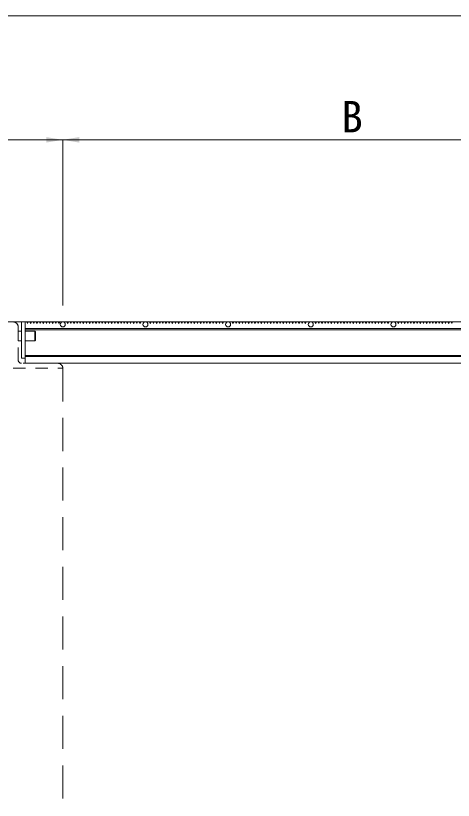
# Model space of a CAD drawing. Units: millimetres at full size; details may follow other scales. Extents: x 77366 to 106166, y -28085 to 6898.
# Drawn here: x 85084 to 85613, y -10245 to -9297 of the extents above; entities that cross this region are included whole.
import ezdxf
from ezdxf.enums import TextEntityAlignment as Align

# ---------------------------------------------------------------- set-up
doc = ezdxf.new("R2010")
doc.units = ezdxf.units.MM
doc.header["$LTSCALE"] = 50
doc.linetypes.add('USER1', pattern=[0.54, 0.3, -0.24])
doc.linetypes.add('USER2', pattern=[1.2, 0.8, -0.4])
for name, color, linetype, lineweight in [('受枠', 3, 'USER2', 9), ('寸法線', 7, 'Continuous', 13), ('本体', 2, 'Continuous', 20), ('ｸﾞﾚｰﾁﾝｸﾞ', 7, 'Continuous', 5)]:
    doc.layers.add(name, color=color, linetype=linetype, lineweight=lineweight)
doc.styles.add('ＭＳ ゴシック', font='')
doc.styles.get('ＭＳ ゴシック').set_extended_font_data('MS Gothic')

# ---------------------------------------------------------------- blocks, each defined once
blk = doc.blocks.new('filled_arrow')
at = {"color": 0, "linetype": 'Continuous', "lineweight": -2}
blk.add_solid([(7.5, 1.25), (0, 0), (7.5, -1.25)], dxfattribs=at)

msp = doc.modelspace()

# ---------------------------------------------------------------- linework, layer by layer
at = {"layer": '受枠', "linetype": 'USER1'}
for p, q in [((85086.8, -9712.94), (85086.8, -9672.94)), ((85086.8, -9689.94), (85086.8, -9677.94)), ((85086.8, -9677.94), (85090.8, -9677.94)), ((85090.8, -9689.94), (85090.8, -9677.94)), ((85095.3, -9689.94), (85095.3, -9677.94)), ((85095.3, -9677.94), (85106.8, -9677.94)), ((85106.8, -9689.94), (85106.8, -9677.94)), ((85107.8, -9678.94), (85106.8, -9677.94)), ((85107.8, -9688.94), (85107.8, -9678.94)), ((85106.8, -9689.94), (85107.8, -9688.94)), ((85086.8, -9689.94), (85090.8, -9689.94)), ((85095.3, -9689.94), (85106.8, -9689.94)), ((85134.8, -9716.94), (85090.8, -9716.94)), ((85080.8, -9722.94), (85140.8, -9722.94))]:
    msp.add_line(p, q, dxfattribs=at)
for centre, radius, start, end in [((85080.8, -9672.94), 6, 0, 90), ((85090.8, -9712.94), 4, 180, 270), ((85134.8, -9722.94), 6, 0, 90)]:
    msp.add_arc(centre, radius, start, end, dxfattribs=at)
at = {"layer": '寸法線'}
for p, q in [((84940.8, -9296.94), (86040.8, -9296.94)), ((84940.8, -9446.94), (85140.8, -9446.94)), ((85140.8, -9646.94), (85140.8, -9446.94)), ((85140.8, -9446.94), (85840.8, -9446.94)), ((85140.8, -9646.94), (85140.8, -9446.94))]:
    msp.add_line(p, q, dxfattribs=at)
at = {"layer": '本体'}
msp.add_line((84946.8, -9666.94), (86034.8, -9666.94), dxfattribs=at)
at = {"layer": '本体', "linetype": 'USER2', "lineweight": 9}
msp.add_line((85140.8, -9722.94), (85140.8, -10766.94), dxfattribs=at)
at = {"layer": 'ｸﾞﾚｰﾁﾝｸﾞ'}
for p, q in [((85090.8, -9666.94), (85095.3, -9666.94)), ((85090.8, -9666.94), (85090.8, -9710.94)), ((85095.3, -9666.94), (85886.3, -9666.94)), ((85095.3, -9666.94), (85095.3, -9716.94)), ((85095.3, -9666.94), (85097.3, -9666.94)), ((85095.3, -9666.94), (85095.3, -9710.94)), ((85097.3, -9666.94), (85098.2, -9669.04)), ((85098.2, -9669.04), (85099.1, -9666.94)), ((85099.1, -9666.94), (85101.1, -9666.94)), ((85101.1, -9666.94), (85102, -9669.04)), ((85102, -9669.04), (85102.9, -9666.94)), ((85102.9, -9666.94), (85104.9, -9666.94)), ((85104.9, -9666.94), (85105.8, -9669.04)), ((85105.8, -9669.04), (85106.7, -9666.94)), ((85106.7, -9666.94), (85108.7, -9666.94)), ((85108.7, -9666.94), (85109.6, -9669.04)), ((85109.6, -9669.04), (85110.5, -9666.94)), ((85110.5, -9666.94), (85112.5, -9666.94)), ((85112.5, -9666.94), (85113.4, -9669.04)), ((85113.4, -9669.04), (85114.3, -9666.94)), ((85114.3, -9666.94), (85116.3, -9666.94)), ((85116.3, -9666.94), (85117.2, -9669.04)), ((85117.2, -9669.04), (85118.1, -9666.94)), ((85118.1, -9666.94), (85120.1, -9666.94)), ((85120.1, -9666.94), (85121, -9669.04)), ((85121, -9669.04), (85121.9, -9666.94)), ((85121.9, -9666.94), (85123.9, -9666.94)), ((85123.9, -9666.94), (85124.8, -9669.04)), ((85124.8, -9669.04), (85125.7, -9666.94)), ((85125.7, -9666.94), (85127.7, -9666.94)), ((85127.7, -9666.94), (85128.6, -9669.04)), ((85128.6, -9669.04), (85129.5, -9666.94)), ((85129.5, -9666.94), (85131.5, -9666.94)), ((85131.5, -9666.94), (85132.4, -9669.04)), ((85132.4, -9669.04), (85133.3, -9666.94)), ((85133.3, -9666.94), (85135.3, -9666.94)), ((85135.3, -9666.94), (85136.2, -9669.04)), ((85136.2, -9669.04), (85137.1, -9666.94)), ((85143.8, -9666.94), (85145.8, -9666.94)), ((85145.8, -9666.94), (85146.7, -9669.04)), ((85146.7, -9669.04), (85147.6, -9666.94)), ((85147.6, -9666.94), (85149.6, -9666.94)), ((85149.6, -9666.94), (85150.5, -9669.04)), ((85150.5, -9669.04), (85151.4, -9666.94)), ((85151.4, -9666.94), (85153.4, -9666.94)), ((85153.4, -9666.94), (85154.3, -9669.04)), ((85154.3, -9669.04), (85155.2, -9666.94)), ((85155.2, -9666.94), (85157.2, -9666.94)), ((85157.2, -9666.94), (85158.1, -9669.04)), ((85158.1, -9669.04), (85159, -9666.94)), ((85159, -9666.94), (85161, -9666.94)), ((85161, -9666.94), (85161.9, -9669.04)), ((85161.9, -9669.04), (85162.8, -9666.94)), ((85162.8, -9666.94), (85164.8, -9666.94)), ((85164.8, -9666.94), (85165.7, -9669.04)), ((85165.7, -9669.04), (85166.6, -9666.94)), ((85166.6, -9666.94), (85168.6, -9666.94)), ((85168.6, -9666.94), (85169.5, -9669.04)), ((85169.5, -9669.04), (85170.4, -9666.94)), ((85170.4, -9666.94), (85172.4, -9666.94)), ((85172.4, -9666.94), (85173.3, -9669.04)), ((85173.3, -9669.04), (85174.2, -9666.94)), ((85174.2, -9666.94), (85176.2, -9666.94)), ((85176.2, -9666.94), (85177.1, -9669.04)), ((85177.1, -9669.04), (85178, -9666.94)), ((85178, -9666.94), (85180, -9666.94)), ((85180, -9666.94), (85180.9, -9669.04)), ((85180.9, -9669.04), (85181.8, -9666.94)), ((85181.8, -9666.94), (85183.8, -9666.94)), ((85183.8, -9666.94), (85184.7, -9669.04)), ((85184.7, -9669.04), (85185.6, -9666.94)), ((85185.6, -9666.94), (85187.6, -9666.94)), ((85187.6, -9666.94), (85188.5, -9669.04)), ((85188.5, -9669.04), (85189.4, -9666.94)), ((85189.4, -9666.94), (85191.4, -9666.94)), ((85191.4, -9666.94), (85192.3, -9669.04)), ((85192.3, -9669.04), (85193.2, -9666.94)), ((85193.2, -9666.94), (85195.2, -9666.94)), ((85195.2, -9666.94), (85196.1, -9669.04)), ((85196.1, -9669.04), (85197, -9666.94)), ((85197, -9666.94), (85199, -9666.94)), ((85199, -9666.94), (85199.9, -9669.04)), ((85199.9, -9669.04), (85200.8, -9666.94)), ((85200.8, -9666.94), (85202.8, -9666.94)), ((85202.8, -9666.94), (85203.7, -9669.04)), ((85203.7, -9669.04), (85204.6, -9666.94)), ((85204.6, -9666.94), (85206.6, -9666.94)), ((85206.6, -9666.94), (85207.5, -9669.04)), ((85207.5, -9669.04), (85208.4, -9666.94)), ((85208.4, -9666.94), (85210.4, -9666.94)), ((85210.4, -9666.94), (85211.3, -9669.04)), ((85211.3, -9669.04), (85212.2, -9666.94)), ((85212.2, -9666.94), (85214.2, -9666.94)), ((85214.2, -9666.94), (85215.1, -9669.04)), ((85215.1, -9669.04), (85216, -9666.94)), ((85216, -9666.94), (85218, -9666.94)), ((85218, -9666.94), (85218.9, -9669.04)), ((85218.9, -9669.04), (85219.8, -9666.94)), ((85219.8, -9666.94), (85221.8, -9666.94)), ((85221.8, -9666.94), (85222.7, -9669.04)), ((85222.7, -9669.04), (85223.6, -9666.94)), ((85223.6, -9666.94), (85225.6, -9666.94)), ((85225.6, -9666.94), (85226.5, -9669.04)), ((85226.5, -9669.04), (85227.4, -9666.94)), ((85227.4, -9666.94), (85229.4, -9666.94)), ((85229.4, -9666.94), (85230.3, -9669.04)), ((85230.3, -9669.04), (85231.2, -9666.94)), ((85231.2, -9666.94), (85233.2, -9666.94)), ((85233.2, -9666.94), (85234.1, -9669.04)), ((85234.1, -9669.04), (85235, -9666.94)), ((85235, -9666.94), (85237.8, -9666.94)), ((85243.8, -9666.94), (85245.8, -9666.94)), ((85245.8, -9666.94), (85246.7, -9669.04)), ((85246.7, -9669.04), (85247.6, -9666.94)), ((85247.6, -9666.94), (85249.6, -9666.94)), ((85249.6, -9666.94), (85250.5, -9669.04)), ((85250.5, -9669.04), (85251.4, -9666.94)), ((85251.4, -9666.94), (85253.4, -9666.94)), ((85253.4, -9666.94), (85254.3, -9669.04)), ((85254.3, -9669.04), (85255.2, -9666.94)), ((85255.2, -9666.94), (85257.2, -9666.94)), ((85257.2, -9666.94), (85258.1, -9669.04)), ((85258.1, -9669.04), (85259, -9666.94)), ((85259, -9666.94), (85261, -9666.94)), ((85261, -9666.94), (85261.9, -9669.04)), ((85261.9, -9669.04), (85262.8, -9666.94)), ((85262.8, -9666.94), (85264.8, -9666.94)), ((85264.8, -9666.94), (85265.7, -9669.04)), ((85265.7, -9669.04), (85266.6, -9666.94)), ((85266.6, -9666.94), (85268.6, -9666.94)), ((85268.6, -9666.94), (85269.5, -9669.04)), ((85269.5, -9669.04), (85270.4, -9666.94)), ((85270.4, -9666.94), (85272.4, -9666.94)), ((85272.4, -9666.94), (85273.3, -9669.04)), ((85273.3, -9669.04), (85274.2, -9666.94)), ((85274.2, -9666.94), (85276.2, -9666.94)), ((85276.2, -9666.94), (85277.1, -9669.04)), ((85277.1, -9669.04), (85278, -9666.94)), ((85278, -9666.94), (85280, -9666.94)), ((85280, -9666.94), (85280.9, -9669.04)), ((85280.9, -9669.04), (85281.8, -9666.94)), ((85281.8, -9666.94), (85283.8, -9666.94)), ((85283.8, -9666.94), (85284.7, -9669.04)), ((85284.7, -9669.04), (85285.6, -9666.94)), ((85285.6, -9666.94), (85287.6, -9666.94)), ((85287.6, -9666.94), (85288.5, -9669.04)), ((85288.5, -9669.04), (85289.4, -9666.94)), ((85289.4, -9666.94), (85291.4, -9666.94)), ((85291.4, -9666.94), (85292.3, -9669.04)), ((85292.3, -9669.04), (85293.2, -9666.94)), ((85293.2, -9666.94), (85295.2, -9666.94)), ((85295.2, -9666.94), (85296.1, -9669.04)), ((85296.1, -9669.04), (85297, -9666.94)), ((85297, -9666.94), (85299, -9666.94)), ((85299, -9666.94), (85299.9, -9669.04)), ((85299.9, -9669.04), (85300.8, -9666.94)), ((85300.8, -9666.94), (85302.8, -9666.94)), ((85302.8, -9666.94), (85303.7, -9669.04)), ((85303.7, -9669.04), (85304.6, -9666.94)), ((85304.6, -9666.94), (85306.6, -9666.94)), ((85306.6, -9666.94), (85307.5, -9669.04)), ((85307.5, -9669.04), (85308.4, -9666.94)), ((85308.4, -9666.94), (85310.4, -9666.94)), ((85310.4, -9666.94), (85311.3, -9669.04)), ((85311.3, -9669.04), (85312.2, -9666.94)), ((85312.2, -9666.94), (85314.2, -9666.94)), ((85314.2, -9666.94), (85315.1, -9669.04)), ((85315.1, -9669.04), (85316, -9666.94)), ((85316, -9666.94), (85318, -9666.94)), ((85318, -9666.94), (85318.9, -9669.04)), ((85318.9, -9669.04), (85319.8, -9666.94)), ((85319.8, -9666.94), (85321.8, -9666.94)), ((85321.8, -9666.94), (85322.7, -9669.04)), ((85322.7, -9669.04), (85323.6, -9666.94)), ((85323.6, -9666.94), (85325.6, -9666.94)), ((85325.6, -9666.94), (85326.5, -9669.04)), ((85326.5, -9669.04), (85327.4, -9666.94)), ((85327.4, -9666.94), (85329.4, -9666.94)), ((85329.4, -9666.94), (85330.3, -9669.04)), ((85330.3, -9669.04), (85331.2, -9666.94)), ((85331.2, -9666.94), (85333.2, -9666.94)), ((85333.2, -9666.94), (85334.1, -9669.04)), ((85334.1, -9669.04), (85335, -9666.94)), ((85335, -9666.94), (85337.8, -9666.94)), ((85343.8, -9666.94), (85345.8, -9666.94)), ((85345.8, -9666.94), (85346.7, -9669.04)), ((85346.7, -9669.04), (85347.6, -9666.94)), ((85347.6, -9666.94), (85349.6, -9666.94)), ((85349.6, -9666.94), (85350.5, -9669.04)), ((85350.5, -9669.04), (85351.4, -9666.94)), ((85351.4, -9666.94), (85353.4, -9666.94)), ((85353.4, -9666.94), (85354.3, -9669.04)), ((85354.3, -9669.04), (85355.2, -9666.94)), ((85355.2, -9666.94), (85357.2, -9666.94)), ((85357.2, -9666.94), (85358.1, -9669.04)), ((85358.1, -9669.04), (85359, -9666.94)), ((85359, -9666.94), (85361, -9666.94)), ((85361, -9666.94), (85361.9, -9669.04)), ((85361.9, -9669.04), (85362.8, -9666.94)), ((85362.8, -9666.94), (85364.8, -9666.94)), ((85364.8, -9666.94), (85365.7, -9669.04)), ((85365.7, -9669.04), (85366.6, -9666.94)), ((85366.6, -9666.94), (85368.6, -9666.94)), ((85368.6, -9666.94), (85369.5, -9669.04)), ((85369.5, -9669.04), (85370.4, -9666.94)), ((85370.4, -9666.94), (85372.4, -9666.94)), ((85372.4, -9666.94), (85373.3, -9669.04)), ((85373.3, -9669.04), (85374.2, -9666.94)), ((85374.2, -9666.94), (85376.2, -9666.94)), ((85376.2, -9666.94), (85377.1, -9669.04)), ((85377.1, -9669.04), (85378, -9666.94)), ((85378, -9666.94), (85380, -9666.94)), ((85380, -9666.94), (85380.9, -9669.04)), ((85380.9, -9669.04), (85381.8, -9666.94)), ((85381.8, -9666.94), (85383.8, -9666.94)), ((85383.8, -9666.94), (85384.7, -9669.04)), ((85384.7, -9669.04), (85385.6, -9666.94)), ((85385.6, -9666.94), (85387.6, -9666.94)), ((85387.6, -9666.94), (85388.5, -9669.04)), ((85388.5, -9669.04), (85389.4, -9666.94)), ((85389.4, -9666.94), (85391.4, -9666.94)), ((85391.4, -9666.94), (85392.3, -9669.04)), ((85392.3, -9669.04), (85393.2, -9666.94)), ((85393.2, -9666.94), (85395.2, -9666.94)), ((85395.2, -9666.94), (85396.1, -9669.04)), ((85396.1, -9669.04), (85397, -9666.94)), ((85397, -9666.94), (85399, -9666.94)), ((85399, -9666.94), (85399.9, -9669.04)), ((85399.9, -9669.04), (85400.8, -9666.94)), ((85400.8, -9666.94), (85402.8, -9666.94)), ((85402.8, -9666.94), (85403.7, -9669.04)), ((85403.7, -9669.04), (85404.6, -9666.94)), ((85404.6, -9666.94), (85406.6, -9666.94)), ((85406.6, -9666.94), (85407.5, -9669.04)), ((85407.5, -9669.04), (85408.4, -9666.94)), ((85408.4, -9666.94), (85410.4, -9666.94)), ((85410.4, -9666.94), (85411.3, -9669.04)), ((85411.3, -9669.04), (85412.2, -9666.94)), ((85412.2, -9666.94), (85414.2, -9666.94)), ((85414.2, -9666.94), (85415.1, -9669.04)), ((85415.1, -9669.04), (85416, -9666.94)), ((85416, -9666.94), (85418, -9666.94)), ((85418, -9666.94), (85418.9, -9669.04)), ((85418.9, -9669.04), (85419.8, -9666.94)), ((85419.8, -9666.94), (85421.8, -9666.94)), ((85421.8, -9666.94), (85422.7, -9669.04)), ((85422.7, -9669.04), (85423.6, -9666.94)), ((85423.6, -9666.94), (85425.6, -9666.94)), ((85425.6, -9666.94), (85426.5, -9669.04)), ((85426.5, -9669.04), (85427.4, -9666.94)), ((85427.4, -9666.94), (85429.4, -9666.94)), ((85429.4, -9666.94), (85430.3, -9669.04)), ((85430.3, -9669.04), (85431.2, -9666.94)), ((85431.2, -9666.94), (85433.2, -9666.94)), ((85433.2, -9666.94), (85434.1, -9669.04)), ((85434.1, -9669.04), (85435, -9666.94)), ((85435, -9666.94), (85437.8, -9666.94)), ((85443.8, -9666.94), (85445.8, -9666.94)), ((85445.8, -9666.94), (85446.7, -9669.04)), ((85446.7, -9669.04), (85447.6, -9666.94)), ((85447.6, -9666.94), (85449.6, -9666.94)), ((85449.6, -9666.94), (85450.5, -9669.04)), ((85450.5, -9669.04), (85451.4, -9666.94)), ((85451.4, -9666.94), (85453.4, -9666.94)), ((85453.4, -9666.94), (85454.3, -9669.04)), ((85454.3, -9669.04), (85455.2, -9666.94)), ((85455.2, -9666.94), (85457.2, -9666.94)), ((85457.2, -9666.94), (85458.1, -9669.04)), ((85458.1, -9669.04), (85459, -9666.94)), ((85459, -9666.94), (85461, -9666.94)), ((85461, -9666.94), (85461.9, -9669.04)), ((85461.9, -9669.04), (85462.8, -9666.94)), ((85462.8, -9666.94), (85464.8, -9666.94)), ((85464.8, -9666.94), (85465.7, -9669.04)), ((85465.7, -9669.04), (85466.6, -9666.94)), ((85466.6, -9666.94), (85468.6, -9666.94)), ((85468.6, -9666.94), (85469.5, -9669.04)), ((85469.5, -9669.04), (85470.4, -9666.94)), ((85470.4, -9666.94), (85472.4, -9666.94)), ((85472.4, -9666.94), (85473.3, -9669.04)), ((85473.3, -9669.04), (85474.2, -9666.94)), ((85474.2, -9666.94), (85476.2, -9666.94)), ((85476.2, -9666.94), (85477.1, -9669.04)), ((85477.1, -9669.04), (85478, -9666.94)), ((85478, -9666.94), (85480, -9666.94)), ((85480, -9666.94), (85480.9, -9669.04)), ((85480.9, -9669.04), (85481.8, -9666.94)), ((85481.8, -9666.94), (85483.8, -9666.94)), ((85483.8, -9666.94), (85484.7, -9669.04)), ((85484.7, -9669.04), (85485.6, -9666.94)), ((85485.6, -9666.94), (85487.6, -9666.94)), ((85487.6, -9666.94), (85488.5, -9669.04)), ((85488.5, -9669.04), (85489.4, -9666.94)), ((85489.4, -9666.94), (85491.4, -9666.94)), ((85491.4, -9666.94), (85492.3, -9669.04)), ((85492.3, -9669.04), (85493.2, -9666.94)), ((85493.2, -9666.94), (85495.2, -9666.94)), ((85495.2, -9666.94), (85496.1, -9669.04)), ((85496.1, -9669.04), (85497, -9666.94)), ((85497, -9666.94), (85499, -9666.94)), ((85499, -9666.94), (85499.9, -9669.04)), ((85499.9, -9669.04), (85500.8, -9666.94)), ((85500.8, -9666.94), (85502.8, -9666.94)), ((85502.8, -9666.94), (85503.7, -9669.04)), ((85503.7, -9669.04), (85504.6, -9666.94)), ((85504.6, -9666.94), (85506.6, -9666.94)), ((85506.6, -9666.94), (85507.5, -9669.04)), ((85507.5, -9669.04), (85508.4, -9666.94)), ((85508.4, -9666.94), (85510.4, -9666.94)), ((85510.4, -9666.94), (85511.3, -9669.04)), ((85511.3, -9669.04), (85512.2, -9666.94)), ((85512.2, -9666.94), (85514.2, -9666.94)), ((85514.2, -9666.94), (85515.1, -9669.04)), ((85515.1, -9669.04), (85516, -9666.94)), ((85516, -9666.94), (85518, -9666.94)), ((85518, -9666.94), (85518.9, -9669.04)), ((85518.9, -9669.04), (85519.8, -9666.94)), ((85519.8, -9666.94), (85521.8, -9666.94)), ((85521.8, -9666.94), (85522.7, -9669.04)), ((85522.7, -9669.04), (85523.6, -9666.94)), ((85523.6, -9666.94), (85525.6, -9666.94)), ((85525.6, -9666.94), (85526.5, -9669.04)), ((85526.5, -9669.04), (85527.4, -9666.94)), ((85527.4, -9666.94), (85529.4, -9666.94)), ((85529.4, -9666.94), (85530.3, -9669.04)), ((85530.3, -9669.04), (85531.2, -9666.94)), ((85531.2, -9666.94), (85533.2, -9666.94)), ((85533.2, -9666.94), (85534.1, -9669.04)), ((85534.1, -9669.04), (85535, -9666.94)), ((85535, -9666.94), (85537.8, -9666.94)), ((85543.8, -9666.94), (85545.8, -9666.94)), ((85545.8, -9666.94), (85546.7, -9669.04)), ((85546.7, -9669.04), (85547.6, -9666.94)), ((85547.6, -9666.94), (85549.6, -9666.94)), ((85549.6, -9666.94), (85550.5, -9669.04)), ((85550.5, -9669.04), (85551.4, -9666.94)), ((85551.4, -9666.94), (85553.4, -9666.94)), ((85553.4, -9666.94), (85554.3, -9669.04)), ((85554.3, -9669.04), (85555.2, -9666.94)), ((85555.2, -9666.94), (85557.2, -9666.94)), ((85557.2, -9666.94), (85558.1, -9669.04)), ((85558.1, -9669.04), (85559, -9666.94)), ((85559, -9666.94), (85561, -9666.94)), ((85561, -9666.94), (85561.9, -9669.04)), ((85561.9, -9669.04), (85562.8, -9666.94)), ((85562.8, -9666.94), (85564.8, -9666.94)), ((85564.8, -9666.94), (85565.7, -9669.04)), ((85565.7, -9669.04), (85566.6, -9666.94)), ((85566.6, -9666.94), (85568.6, -9666.94)), ((85568.6, -9666.94), (85569.5, -9669.04)), ((85569.5, -9669.04), (85570.4, -9666.94)), ((85570.4, -9666.94), (85572.4, -9666.94)), ((85572.4, -9666.94), (85573.3, -9669.04)), ((85573.3, -9669.04), (85574.2, -9666.94)), ((85574.2, -9666.94), (85576.2, -9666.94)), ((85576.2, -9666.94), (85577.1, -9669.04)), ((85577.1, -9669.04), (85578, -9666.94)), ((85578, -9666.94), (85580, -9666.94)), ((85580, -9666.94), (85580.9, -9669.04)), ((85580.9, -9669.04), (85581.8, -9666.94)), ((85581.8, -9666.94), (85583.8, -9666.94)), ((85583.8, -9666.94), (85584.7, -9669.04)), ((85584.7, -9669.04), (85585.6, -9666.94)), ((85585.6, -9666.94), (85587.6, -9666.94)), ((85587.6, -9666.94), (85588.5, -9669.04)), ((85588.5, -9669.04), (85589.4, -9666.94)), ((85589.4, -9666.94), (85591.4, -9666.94)), ((85591.4, -9666.94), (85592.3, -9669.04)), ((85592.3, -9669.04), (85593.2, -9666.94)), ((85593.2, -9666.94), (85595.2, -9666.94)), ((85595.2, -9666.94), (85596.1, -9669.04)), ((85596.1, -9669.04), (85597, -9666.94)), ((85597, -9666.94), (85599, -9666.94)), ((85599, -9666.94), (85599.9, -9669.04)), ((85599.9, -9669.04), (85600.8, -9666.94)), ((85600.8, -9666.94), (85602.8, -9666.94)), ((85602.8, -9666.94), (85603.7, -9669.04)), ((85603.7, -9669.04), (85604.6, -9666.94)), ((85604.6, -9666.94), (85606.6, -9666.94)), ((85606.6, -9666.94), (85607.5, -9669.04)), ((85607.5, -9669.04), (85608.4, -9666.94)), ((85608.4, -9666.94), (85610.4, -9666.94)), ((85610.4, -9666.94), (85611.3, -9669.04)), ((85611.3, -9669.04), (85612.2, -9666.94)), ((85612.2, -9666.94), (85614.2, -9666.94)), ((85095.3, -9674.94), (85886.3, -9674.94)), ((85095.3, -9676.44), (85886.3, -9676.44)), ((85095.3, -9707.44), (85886.3, -9707.44)), ((85090.8, -9710.94), (85095.3, -9710.94)), ((85095.3, -9708.94), (85886.3, -9708.94)), ((85095.3, -9716.94), (85886.3, -9716.94))]:
    msp.add_line(p, q, dxfattribs=at)
for centre in [(85140.8, -9669.94), (85240.8, -9669.94), (85340.8, -9669.94), (85440.8, -9669.94), (85540.8, -9669.94)]:
    msp.add_circle(centre, 3, dxfattribs=at)

# ---------------------------------------------------------------- block references
at = {"layer": '寸法線', "xscale": 2.67, "yscale": 2.67, "rotation": 180}
msp.add_blockref('filled_arrow', (85140.8, -9446.94), dxfattribs=at)
at = {"layer": '寸法線', "xscale": 2.67, "yscale": 2.67}
msp.add_blockref('filled_arrow', (85140.8, -9446.94), dxfattribs=at)

# ---------------------------------------------------------------- texts
at = {"layer": '寸法線', "style": 'ＭＳ ゴシック'}
msp.add_text('B', height=37.98, dxfattribs=at).set_placement((85490.8, -9418.94), align=Align.MIDDLE_CENTER)

doc.saveas('drawing.dxf')
